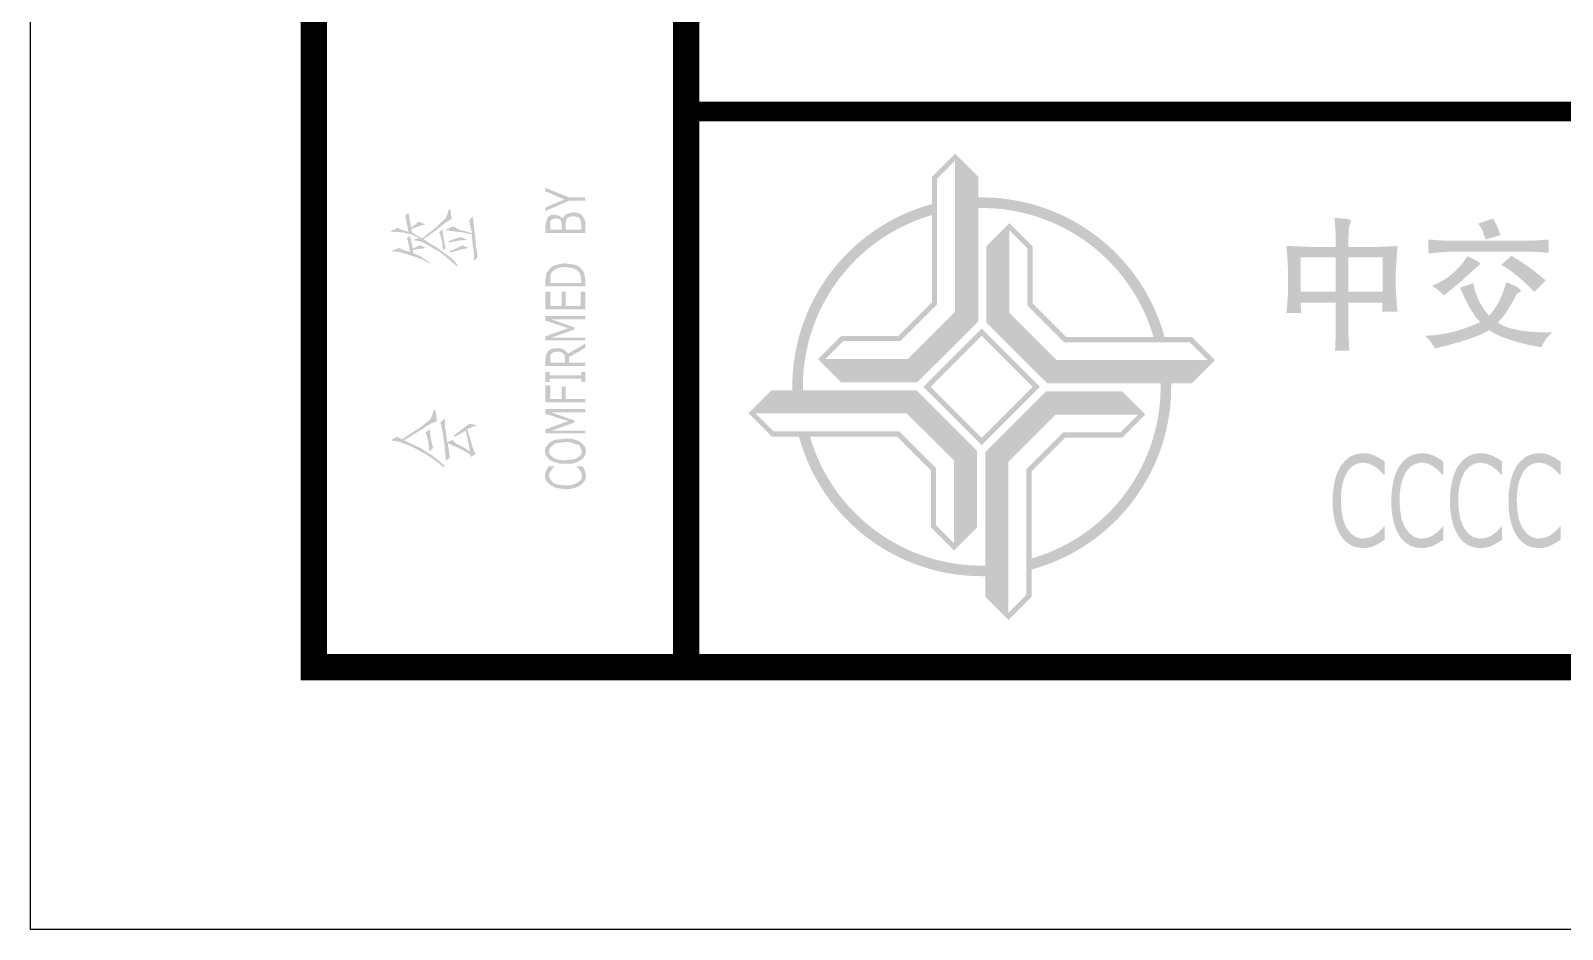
# Model space of a CAD drawing. Header units: millimetres. Extents: x 0 to 420, y 0 to 297.
# Drawn here: x 0 to 58.4, y 0 to 34.3 of the extents above; entities that cross this region are included whole.
import ezdxf

# ---------------------------------------------------------------- set-up
doc = ezdxf.new("R2010")
doc.units = ezdxf.units.MM
doc.layers.add('CCCC', color=7, linetype='Continuous')

# ---------------------------------------------------------------- blocks, each defined once
blk = doc.blocks.new('CCCC')
at = {"layer": 'CCCC'}
h = blk.add_hatch(color=154, dxfattribs=at)
h.paths.add_polyline_path([(-1.938, 6.686), (-1.938, 7.114, 0.343518), (-7.372, -0.138), (-6.96, -0.138, -0.33931)])
h.paths.add_polyline_path([(-0.138, 7.372), (-0.138, 6.96, -0.33931), (6.686, 1.938), (7.114, 1.938, 0.343518)])
h.paths.add_polyline_path([(7.372, 0.138), (6.96, 0.138, -0.33931), (1.938, -6.686), (1.938, -7.114, 0.343518)])
h.paths.add_polyline_path([(0.138, -6.96, -0.33931), (-6.686, -1.938), (-7.114, -1.938, 0.343518), (0.138, -7.372)])
h.paths.add_polyline_path([(-3.206, -1.738), (-8.094, -1.738), (-8.794, -1.038), (-9.077, -1.038), (-8.177, -1.938), (-3.289, -1.938), (-1.978, -3.249), (-1.978, -5.472), (-1.078, -6.372), (-1.078, -6.089), (-1.778, -5.389), (-1.778, -3.166)], flags=17)
h.paths.add_polyline_path([(-2.543, -0.138), (-8.177, -0.138), (-9.077, -1.038), (-8.794, -1.038), (-8.094, -0.338), (-2.626, -0.338), (-0.378, -2.586), (-0.378, -5.389), (-1.078, -6.089), (-1.078, -6.372), (-0.178, -5.472), (-0.178, -2.503)])
h.paths.add_polyline_path([(-2.626, -0.338), (-8.094, -0.338), (-8.794, -1.038), (-2.916, -1.038), (-1.078, -2.876), (-1.078, -6.089), (-0.378, -5.389), (-0.378, -2.586)], flags=17)
h.paths.add_polyline_path([(-1.738, 3.206), (-1.738, 8.094), (-1.038, 8.794), (-1.038, 9.077), (-1.938, 8.177), (-1.938, 3.289), (-3.249, 1.978), (-5.472, 1.978), (-6.372, 1.078), (-6.089, 1.078), (-5.389, 1.778), (-3.166, 1.778)], flags=17)
h.paths.add_polyline_path([(-0.138, 2.543), (-0.138, 8.177), (-1.038, 9.077), (-1.038, 8.794), (-0.338, 8.094), (-0.338, 2.626), (-2.586, 0.378), (-5.389, 0.378), (-6.089, 1.078), (-6.372, 1.078), (-5.472, 0.178), (-2.503, 0.178)])
h.paths.add_polyline_path([(-0.338, 2.626), (-0.338, 8.094), (-1.038, 8.794), (-1.038, 2.916), (-2.876, 1.078), (-6.089, 1.078), (-5.389, 0.378), (-2.586, 0.378)], flags=17)
h.paths.add_polyline_path([(0.378, 5.389), (1.078, 6.089), (1.078, 6.372), (0.178, 5.472), (0.178, 2.503), (2.543, 0.138), (8.177, 0.138), (9.077, 1.038), (8.794, 1.038), (8.094, 0.338), (2.626, 0.338), (0.378, 2.586)])
h.paths.add_polyline_path([(1.978, 5.472), (1.078, 6.372), (1.078, 6.089), (1.778, 5.389), (1.778, 3.166), (3.206, 1.738), (8.094, 1.738), (8.794, 1.038), (9.077, 1.038), (8.177, 1.938), (3.289, 1.938), (1.978, 3.249)])
h.paths.add_polyline_path([(1.078, 6.089), (0.378, 5.389), (0.378, 2.586), (2.626, 0.338), (8.094, 0.338), (8.794, 1.038), (2.916, 1.038), (1.078, 2.876)], flags=17)
h.paths.add_polyline_path([(3.249, -1.978), (5.472, -1.978), (6.372, -1.078), (6.089, -1.078), (5.389, -1.778), (3.166, -1.778), (1.738, -3.206), (1.738, -8.094), (1.038, -8.794), (1.038, -9.077), (1.938, -8.177), (1.938, -3.289)], flags=17)
h.paths.add_polyline_path([(2.586, -0.378), (5.389, -0.378), (6.089, -1.078), (6.372, -1.078), (5.472, -0.178), (2.503, -0.178), (0.138, -2.543), (0.138, -8.177), (1.038, -9.077), (1.038, -8.794), (0.338, -8.094), (0.338, -2.626)])
h.paths.add_polyline_path([(2.876, -1.078), (6.089, -1.078), (5.389, -0.378), (2.586, -0.378), (0.338, -2.626), (0.338, -8.094), (1.038, -8.794), (1.038, -2.916)], flags=17)
h.paths.add_polyline_path([(0, 2.269), (-2.269, 0), (0, -2.269), (2.269, 0)])
h.paths.add_polyline_path([(1.986, 0), (0, -1.986), (-1.986, 0), (0, 1.986)], flags=16)

msp = doc.modelspace()

# ---------------------------------------------------------------- hatches: boundary and pattern name
h = msp.add_hatch(color=256)
h.paths.add_polyline_path([(21.153, 27.927), (20.535, 27.927), (20.355, 27.849), (19.635, 27.541), (19.635, 27.412), (20.535, 27.798), (21.153, 27.798)])
h.paths.add_polyline_path([(19.635, 28.287), (19.635, 28.158), (20.355, 27.849), (20.535, 27.927)])
h = msp.add_hatch(color=256)
h.paths.add_polyline_path([(14.57, 25.921), (14.57, 25.972), (14.57, 25.998), (14.518, 26.255), (14.467, 26.461), (14.467, 25.844), (14.21, 25.921), (14.056, 25.998), (13.773, 25.895), (13.798, 25.869), (14.056, 25.844), (14.416, 25.741), (14.647, 25.664), (14.93, 25.561), (15.213, 25.407), (15.238, 25.432), (15.11, 25.509), (14.853, 25.689), (14.596, 25.792)])
h.paths.add_polyline_path([(15.084, 25.998), (14.853, 26.101), (14.57, 25.972), (14.57, 25.921), (14.75, 25.947)], flags=17)
h.paths.add_polyline_path([(14.467, 26.461), (14.338, 26.358), (14.364, 26.332), (14.416, 26.152), (14.467, 25.844)], flags=17)
h.paths.add_polyline_path([(14.518, 26.718), (14.776, 26.821), (15.058, 26.898), (14.801, 27.001), (14.518, 26.769), (14.493, 26.898), (14.441, 27.155), (14.416, 26.615), (14.133, 26.692), (14.004, 26.769), (13.747, 26.641), (13.773, 26.589), (13.85, 26.615), (14.21, 26.589), (14.518, 26.512)])
h.paths.add_polyline_path([(14.441, 27.155), (14.416, 27.335), (14.287, 27.232), (14.313, 27.155), (14.338, 26.949), (14.416, 26.615)])
h.paths.add_polyline_path([(14.544, 26.589), (14.518, 26.718), (14.518, 26.512), (14.827, 26.384), (14.904, 26.384), (14.801, 26.435)])
h.paths.add_polyline_path([(15.778, 26.924), (15.958, 27.052), (16.061, 27.104), (16.036, 27.207), (16.01, 27.464), (15.933, 27.464), (15.907, 27.309), (15.83, 27.129), (15.804, 27.104), (15.573, 26.898), (15.444, 26.769), (15.213, 26.589), (14.93, 26.358), (14.904, 26.384), (14.827, 26.384), (14.647, 26.332), (14.647, 26.281), (14.698, 26.281), (14.93, 26.229), (14.981, 26.332), (15.213, 26.487), (15.547, 26.744)])
h.paths.add_polyline_path([(14.981, 26.332), (14.93, 26.229), (15.29, 26.024), (15.316, 25.998), (15.573, 25.869), (15.804, 25.689), (16.01, 25.509), (16.241, 25.304), (16.293, 25.329), (16.164, 25.484), (15.984, 25.664), (15.753, 25.818), (15.521, 25.998), (15.264, 26.152)])
h.paths.add_polyline_path([(15.753, 26.358), (15.727, 26.512), (15.701, 26.718), (15.573, 26.589), (15.598, 26.564), (15.676, 26.307), (15.701, 26.152), (15.727, 25.921), (15.83, 25.998), (15.804, 26.075)])
h.paths.add_polyline_path([(16.473, 26.101), (16.318, 26.024), (15.984, 25.869), (16.01, 25.818), (16.087, 25.844), (16.447, 25.947), (16.704, 25.998)])
h.paths.add_polyline_path([(16.447, 26.409), (16.293, 26.384), (15.933, 26.255), (15.958, 26.204), (16.344, 26.281), (16.627, 26.307)])
h.paths.add_polyline_path([(16.113, 26.821), (15.83, 26.692), (15.83, 26.667), (15.907, 26.667), (16.267, 26.615), (16.498, 26.589), (16.833, 26.512), (16.833, 26.564), (16.653, 26.615), (16.344, 26.692)])
h.paths.add_polyline_path([(16.91, 26.821), (16.884, 27.027), (16.858, 27.207), (16.73, 27.052), (16.756, 26.898), (16.833, 26.564), (16.833, 26.435), (16.858, 26.101), (16.91, 25.818), (16.91, 25.638), (16.91, 25.509), (17.038, 25.638), (17.038, 25.767), (16.987, 25.998), (16.961, 26.358), (16.936, 26.538)])
h = msp.add_hatch(color=256)
h.paths.add_polyline_path([(21.153, 26.949), (21.153, 27.001), (21.101, 27.129), (21.023, 27.234), (20.998, 26.692), (20.407, 26.692), (20.407, 26.924), (20.381, 27.258), (20.304, 27.129), (20.278, 27.129), (20.253, 26.692), (19.815, 26.692), (19.815, 26.872), (19.738, 27.181), (19.687, 27.104), (19.661, 27.001), (19.635, 26.872), (19.635, 26.564), (21.153, 26.564)])
h.paths.add_polyline_path([(20.15, 27.232), (19.995, 27.258), (19.841, 27.258), (19.738, 27.181), (19.815, 26.872), (19.815, 27.001), (19.867, 27.078), (19.995, 27.129), (20.047, 27.129), (20.201, 27.078), (20.227, 27.027), (20.253, 26.898), (20.253, 26.692), (20.278, 27.129)], flags=17)
h.paths.add_polyline_path([(20.87, 27.335), (20.69, 27.361), (20.587, 27.335), (20.433, 27.284), (20.381, 27.258), (20.407, 26.924), (20.407, 27.001), (20.458, 27.129), (20.535, 27.181), (20.69, 27.207), (20.741, 27.207), (20.921, 27.155), (20.973, 27.052), (20.998, 26.898), (20.998, 26.692), (21.024, 27.258)])
h = msp.add_hatch(color=256)
h.paths.add_polyline_path([(50.249, 26.03), (48.983, 26.03), (48.976, 26.03), (48.567, 26.05), (48.205, 26.064), (47.89, 26.077), (47.91, 25.863)])
h.paths.add_polyline_path([(50.269, 26.734), (50.336, 26.975), (50.356, 27.062), (50.229, 27.102), (49.727, 27.149), (49.727, 27.136), (49.747, 26.888), (49.767, 26.526), (49.767, 26.03), (50.249, 26.03), (50.256, 26.379)])
h.paths.add_polyline_path([(52.126, 26.077), (52.065, 26.07), (51.73, 26.05), (51.362, 26.037), (50.973, 26.03), (50.249, 26.03), (47.91, 25.863), (47.937, 25.514), (47.957, 25.072), (47.957, 24.482), (47.944, 24.16), (48.433, 24.328), (48.433, 25.641), (49.767, 25.641), (50.249, 25.641), (51.563, 25.641), (52.099, 25.715)])
h.paths.add_polyline_path([(50.249, 25.641), (49.767, 25.641), (49.767, 24.328), (50.249, 24.328)], flags=17)
h.paths.add_polyline_path([(52.059, 25.072), (52.079, 25.353), (52.099, 25.715), (51.563, 25.641), (51.563, 24.328), (50.249, 24.328), (49.767, 24.328), (48.433, 24.328), (47.944, 24.16), (47.917, 23.778), (47.89, 23.517), (48.46, 23.517), (48.453, 23.557), (48.433, 23.912), (49.767, 23.912), (52.086, 24.006), (52.059, 24.482)])
h.paths.add_polyline_path([(52.086, 24.006), (49.767, 23.912), (51.563, 23.912), (51.536, 23.564), (52.126, 23.564), (52.112, 23.678)])
h.paths.add_polyline_path([(50.249, 23.912), (49.767, 23.912), (49.767, 22.907), (49.767, 22.753), (49.76, 22.331), (49.747, 22.076), (50.289, 22.076), (50.289, 22.15), (50.269, 22.471), (50.249, 22.907)])
h = msp.add_hatch(color=256)
h.paths.add_polyline_path([(55.926, 26.834), (55.778, 27.122), (55.209, 26.928), (55.356, 26.687), (55.49, 26.318), (56.06, 26.492)])
h.paths.add_polyline_path([(57.896, 26.318), (57.829, 26.318), (57.641, 26.298), (57.293, 26.278), (56.871, 26.271), (54.183, 26.271), (56.891, 25.856), (57.172, 25.856), (57.554, 25.842), (57.829, 25.816), (57.896, 25.816)])
h.paths.add_polyline_path([(54.183, 26.271), (54.116, 26.271), (53.748, 26.285), (53.392, 26.318), (53.305, 26.318), (53.305, 25.795), (53.419, 25.795), (53.479, 25.802), (53.828, 25.836), (54.203, 25.856), (56.891, 25.856)])
h.paths.add_polyline_path([(55.249, 25.353), (55.296, 25.4), (55.182, 25.494), (54.793, 25.682), (54.786, 25.668), (54.579, 25.373), (54.337, 25.119), (54.069, 24.891), (53.768, 24.703), (53.439, 24.549), (53.66, 24.415), (53.895, 24.194), (53.969, 24.247), (54.223, 24.448), (54.512, 24.69), (54.813, 24.964), (54.84, 24.985), (55.101, 25.226)])
h.paths.add_polyline_path([(57.32, 25.132), (57.018, 25.353), (56.737, 25.541), (56.475, 25.702), (56.08, 25.353), (56.221, 25.273), (56.489, 25.092), (56.77, 24.871), (57.052, 24.616), (57.346, 24.328), (57.782, 24.763), (57.635, 24.884)])
h.paths.add_polyline_path([(56.281, 24.696), (56.274, 24.67), (56.153, 24.308), (56.013, 23.973), (55.832, 23.671), (55.624, 23.41), (55.101, 23.369), (55.276, 23.168), (55.255, 23.162), (54.927, 23.014), (54.592, 22.894), (55.624, 22.86), (55.825, 22.74), (56.107, 22.605), (56.422, 22.492), (56.777, 22.384), (57.172, 22.29), (57.608, 22.21), (57.789, 22.532), (58.023, 22.773), (57.547, 22.78), (57.119, 22.807), (56.743, 22.86), (56.428, 22.934), (56.16, 23.028), (55.952, 23.148), (56.066, 23.269), (56.261, 23.524), (56.462, 23.845), (56.67, 24.241), (56.804, 24.328), (56.844, 24.375), (56.696, 24.509)])
h.paths.add_polyline_path([(55.101, 24.301), (55.014, 24.656), (54.512, 24.482), (54.552, 24.381), (54.746, 23.973), (54.927, 23.638), (55.101, 23.369), (55.624, 23.41), (55.416, 23.671), (55.235, 23.973)])
h.paths.add_polyline_path([(55.43, 22.753), (55.624, 22.86), (54.592, 22.894), (54.25, 22.793), (53.902, 22.719), (53.54, 22.672), (53.178, 22.646), (53.352, 22.471), (53.567, 22.163), (53.58, 22.17), (54.069, 22.29), (54.491, 22.411), (54.86, 22.525), (55.175, 22.639)])
h = msp.add_hatch(color=256)
h.paths.add_polyline_path([(21.153, 24.789), (21.127, 24.944), (21.101, 25.072), (21.024, 25.175), (20.998, 24.661), (19.815, 24.661), (19.815, 24.789), (19.738, 25.124), (19.687, 25.072), (19.661, 24.944), (19.635, 24.789), (19.635, 24.532), (21.153, 24.532)])
h.paths.add_polyline_path([(20.921, 25.278), (20.767, 25.355), (20.587, 25.381), (20.407, 25.407), (20.33, 25.407), (20.15, 25.381), (19.97, 25.329), (19.841, 25.252), (19.738, 25.124), (19.815, 24.789), (19.815, 24.944), (19.867, 25.072), (19.97, 25.149), (20.021, 25.201), (20.201, 25.252), (20.407, 25.278), (20.51, 25.252), (20.69, 25.227), (20.844, 25.149), (20.921, 25.072), (20.973, 24.944), (20.998, 24.789), (20.998, 24.661), (21.024, 25.175)])
for points in [[(21.153, 24.327), (20.973, 24.327), (20.973, 23.787), (20.407, 23.787), (20.407, 24.327), (20.253, 24.327), (20.253, 23.787), (19.815, 23.787), (19.815, 24.327), (19.635, 24.327), (19.635, 23.658), (21.153, 23.658)], [(21.153, 21.267), (20.998, 21.267), (20.998, 21.138), (19.79, 21.138), (19.79, 21.267), (19.635, 21.267), (19.635, 20.881), (19.79, 20.881), (19.79, 21.009), (20.998, 21.009), (20.998, 20.881), (21.153, 20.881)], [(21.153, 20.238), (20.407, 20.238), (20.407, 20.701), (20.253, 20.701), (20.253, 20.238), (19.815, 20.238), (19.815, 20.752), (19.635, 20.752), (19.635, 20.109), (21.153, 20.109)], [(51.637, 17.854), (51.442, 17.981), (51.234, 18.089), (51.027, 18.149), (50.826, 18.169), (50.718, 18.162), (50.497, 18.115), (50.296, 18.021), (50.122, 17.874), (49.968, 17.686), (49.881, 17.526), (49.78, 17.284), (49.713, 17.003), (49.666, 16.695), (49.653, 16.353), (49.66, 16.098), (49.693, 15.776), (49.76, 15.488), (49.847, 15.234), (49.968, 15.019), (50.028, 14.925), (50.196, 14.758), (50.377, 14.637), (50.591, 14.57), (50.826, 14.543), (50.933, 14.55), (51.154, 14.597), (51.208, 14.617), (51.395, 14.711), (51.637, 14.865), (51.637, 15.374), (51.61, 15.374), (51.57, 15.321), (51.375, 15.126), (51.201, 15.006), (51.027, 14.939), (50.812, 14.912), (50.752, 14.912), (50.537, 14.966), (50.356, 15.093), (50.202, 15.294), (50.122, 15.448), (50.035, 15.709), (49.988, 16.011), (49.968, 16.353), (49.974, 16.607), (50.015, 16.922), (50.088, 17.19), (50.196, 17.418), (50.229, 17.479), (50.39, 17.66), (50.584, 17.767), (50.806, 17.807), (50.832, 17.807), (51.033, 17.774), (51.234, 17.68), (51.422, 17.539), (51.61, 17.345), (51.637, 17.345)], [(53.875, 17.854), (53.681, 17.981), (53.473, 18.089), (53.265, 18.149), (53.064, 18.169), (52.957, 18.162), (52.736, 18.115), (52.535, 18.021), (52.36, 17.874), (52.206, 17.686), (52.119, 17.526), (52.019, 17.284), (51.952, 17.003), (51.905, 16.695), (51.891, 16.353), (51.898, 16.098), (51.931, 15.776), (51.998, 15.488), (52.086, 15.234), (52.206, 15.019), (52.266, 14.925), (52.434, 14.758), (52.615, 14.637), (52.829, 14.57), (53.064, 14.543), (53.171, 14.55), (53.392, 14.597), (53.446, 14.617), (53.634, 14.711), (53.875, 14.865), (53.875, 15.374), (53.848, 15.374), (53.808, 15.321), (53.614, 15.126), (53.439, 15.006), (53.265, 14.939), (53.051, 14.912), (52.99, 14.912), (52.776, 14.966), (52.595, 15.093), (52.441, 15.294), (52.36, 15.448), (52.273, 15.709), (52.226, 16.011), (52.206, 16.353), (52.213, 16.607), (52.253, 16.922), (52.327, 17.19), (52.434, 17.418), (52.468, 17.479), (52.628, 17.66), (52.823, 17.767), (53.044, 17.807), (53.071, 17.807), (53.272, 17.774), (53.473, 17.68), (53.66, 17.539), (53.848, 17.345), (53.875, 17.345)], [(56.113, 17.854), (55.919, 17.981), (55.711, 18.089), (55.503, 18.149), (55.302, 18.169), (55.195, 18.162), (54.974, 18.115), (54.773, 18.021), (54.599, 17.874), (54.445, 17.686), (54.357, 17.526), (54.257, 17.284), (54.19, 17.003), (54.143, 16.695), (54.13, 16.353), (54.136, 16.098), (54.17, 15.776), (54.237, 15.488), (54.324, 15.234), (54.445, 15.019), (54.505, 14.925), (54.672, 14.758), (54.853, 14.637), (55.068, 14.57), (55.302, 14.543), (55.41, 14.55), (55.631, 14.597), (55.684, 14.617), (55.872, 14.711), (56.113, 14.865), (56.113, 15.374), (56.086, 15.374), (56.046, 15.321), (55.852, 15.126), (55.678, 15.006), (55.503, 14.939), (55.289, 14.912), (55.229, 14.912), (55.014, 14.966), (54.833, 15.093), (54.679, 15.294), (54.599, 15.448), (54.512, 15.709), (54.465, 16.011), (54.445, 16.353), (54.451, 16.607), (54.491, 16.922), (54.565, 17.19), (54.672, 17.418), (54.706, 17.479), (54.867, 17.66), (55.061, 17.767), (55.282, 17.807), (55.309, 17.807), (55.51, 17.774), (55.711, 17.68), (55.899, 17.539), (56.086, 17.345), (56.113, 17.345)], [(58.345, 17.854), (58.151, 17.981), (57.943, 18.089), (57.735, 18.149), (57.534, 18.169), (57.427, 18.162), (57.206, 18.115), (57.005, 18.021), (56.83, 17.874), (56.676, 17.686), (56.589, 17.526), (56.489, 17.284), (56.422, 17.003), (56.375, 16.695), (56.361, 16.353), (56.368, 16.098), (56.401, 15.776), (56.468, 15.488), (56.556, 15.234), (56.676, 15.019), (56.737, 14.925), (56.904, 14.758), (57.085, 14.637), (57.299, 14.57), (57.534, 14.543), (57.641, 14.55), (57.862, 14.597), (57.916, 14.617), (58.104, 14.711), (58.345, 14.865), (58.345, 15.374), (58.318, 15.374), (58.278, 15.321), (58.084, 15.126), (57.909, 15.006), (57.735, 14.939), (57.521, 14.912), (57.46, 14.912), (57.246, 14.966), (57.065, 15.093), (56.911, 15.294), (56.83, 15.448), (56.743, 15.709), (56.696, 16.011), (56.676, 16.353), (56.683, 16.607), (56.723, 16.922), (56.797, 17.19), (56.904, 17.418), (56.938, 17.479), (57.098, 17.66), (57.293, 17.767), (57.514, 17.807), (57.541, 17.807), (57.742, 17.774), (57.943, 17.68), (58.13, 17.539), (58.318, 17.345), (58.345, 17.345)]]:
    msp.add_hatch(color=256).paths.add_polyline_path(points)
h = msp.add_hatch(color=256)
h.paths.add_polyline_path([(21.153, 22.578), (19.867, 22.578), (19.635, 22.629), (19.635, 22.475), (21.153, 22.475)])
h.paths.add_polyline_path([(20.741, 22.887), (20.51, 22.938), (19.635, 22.629), (19.867, 22.578)])
h.paths.add_polyline_path([(19.867, 23.272), (19.635, 23.401), (19.635, 23.221), (20.51, 22.938), (20.741, 22.887), (20.741, 22.964)])
h.paths.add_polyline_path([(21.153, 23.401), (19.635, 23.401), (19.867, 23.272), (21.153, 23.272)])
h = msp.add_hatch(color=256)
h.paths.add_polyline_path([(21.153, 21.627), (20.535, 21.627), (20.535, 21.832), (20.484, 21.961), (20.484, 21.987), (20.381, 21.627), (19.815, 21.627), (19.815, 21.807), (19.764, 22.089), (19.738, 22.064), (19.661, 21.935), (19.635, 21.781), (19.635, 21.498), (21.153, 21.498)])
h.paths.add_polyline_path([(20.381, 22.089), (20.227, 22.167), (20.047, 22.167), (19.918, 22.167), (19.764, 22.089), (19.815, 21.807), (19.815, 21.909), (19.918, 22.012), (20.073, 22.038), (20.15, 22.038), (20.304, 21.987), (20.355, 21.909), (20.381, 21.781), (20.381, 21.627), (20.484, 21.987)])
h.paths.add_polyline_path([(21.153, 22.192), (21.153, 22.347), (20.484, 21.961), (20.535, 21.832)])
h = msp.add_hatch(color=256)
h.paths.add_polyline_path([(14.544, 18.515), (14.236, 18.669), (14.158, 18.695), (13.978, 18.798), (13.747, 18.669), (13.773, 18.644), (14.004, 18.618), (14.364, 18.49), (14.596, 18.387), (14.878, 18.232), (15.11, 18.104), (15.264, 18.001), (15.521, 17.821), (15.727, 17.641), (15.804, 17.667), (15.753, 17.718), (15.547, 17.898), (15.316, 18.078), (15.084, 18.232), (14.827, 18.387)])
h.paths.add_polyline_path([(15.11, 19.209), (15.29, 19.312), (15.496, 19.389), (15.444, 19.801), (15.367, 19.801), (15.341, 19.698), (15.264, 19.492), (15.187, 19.415), (14.93, 19.209), (14.904, 19.184), (14.698, 19.055), (14.467, 18.901), (14.158, 18.695), (14.236, 18.669), (14.39, 18.747), (14.673, 18.927), (14.93, 19.081)])
h.paths.add_polyline_path([(15.238, 18.901), (15.213, 19.081), (15.058, 18.952), (15.084, 18.927), (15.161, 18.644), (15.187, 18.438), (15.213, 18.232), (15.341, 18.361), (15.341, 18.412), (15.264, 18.721)])
h.paths.add_polyline_path([(15.856, 18.849), (15.804, 19.158), (15.804, 19.364), (15.804, 19.492), (15.624, 19.338), (15.65, 19.261), (15.701, 19.055), (15.753, 18.669), (15.778, 18.541), (15.804, 18.232), (15.83, 18.001), (15.83, 17.872), (15.984, 18.001), (15.984, 18.027), (15.958, 18.207), (15.907, 18.541), (15.881, 18.592)])
h.paths.add_polyline_path([(16.216, 18.541), (16.087, 18.669), (15.881, 18.592), (15.907, 18.541), (15.984, 18.515), (16.267, 18.387), (16.473, 18.284), (16.756, 18.13), (16.781, 18.027), (16.756, 18.232), (16.73, 18.258), (16.421, 18.438)])
h.paths.add_polyline_path([(16.833, 18.464), (16.807, 18.592), (16.73, 18.824), (16.653, 19.081), (16.653, 19.235), (16.421, 19.055), (16.138, 18.849), (16.19, 18.798), (16.601, 19.029), (16.756, 18.232), (16.781, 18.027), (16.987, 18.13), (16.936, 18.181)])
h.paths.add_polyline_path([(17.038, 19.235), (16.73, 19.287), (16.653, 19.235), (16.653, 19.081), (16.756, 19.132)])
h = msp.add_hatch(color=256)
h.paths.add_polyline_path([(21.153, 19.029), (19.867, 19.029), (19.635, 19.081), (19.635, 18.927), (21.153, 18.927)])
h.paths.add_polyline_path([(20.741, 19.338), (20.51, 19.389), (19.635, 19.081), (19.867, 19.029)])
h.paths.add_polyline_path([(19.867, 19.724), (19.635, 19.852), (19.635, 19.672), (20.51, 19.389), (20.741, 19.338), (20.741, 19.415)])
h.paths.add_polyline_path([(21.153, 19.852), (19.635, 19.852), (19.867, 19.724), (21.153, 19.724)])
h = msp.add_hatch(color=256)
h.paths.add_polyline_path([(19.764, 18.232), (19.713, 18.49), (19.635, 18.387), (19.61, 18.232), (19.635, 18.104), (19.713, 18.001), (19.815, 17.898), (19.867, 17.872), (19.995, 17.821), (20.175, 17.77), (20.407, 17.77), (20.458, 17.77), (20.664, 17.77), (20.818, 17.821), (20.973, 17.898), (21.075, 17.975), (21.024, 18.232), (21.024, 18.207), (20.973, 18.078), (20.844, 18.001), (20.793, 17.95), (20.613, 17.924), (20.407, 17.898), (20.278, 17.898), (20.098, 17.924), (19.944, 18.001), (19.918, 18.001), (19.815, 18.104)])
h.paths.add_polyline_path([(20.407, 18.592), (20.51, 18.592), (20.715, 18.541), (20.844, 18.49), (20.895, 18.49), (20.973, 18.387), (21.024, 18.232), (21.075, 17.975), (21.153, 18.104), (21.178, 18.232), (21.153, 18.387), (21.075, 18.49), (20.973, 18.592), (20.947, 18.618), (20.793, 18.669), (20.613, 18.721), (20.407, 18.721), (20.355, 18.721), (20.15, 18.695), (19.97, 18.669), (19.815, 18.592), (19.713, 18.49), (19.764, 18.232), (19.764, 18.258), (19.815, 18.387), (19.944, 18.49), (20.021, 18.541), (20.175, 18.567)])
h = msp.add_hatch(color=256)
h.paths.add_polyline_path([(19.97, 17.641), (19.97, 17.667), (19.764, 17.667), (19.764, 17.307), (19.79, 17.41), (19.867, 17.538)], flags=17)
h.paths.add_polyline_path([(19.764, 17.667), (19.687, 17.564), (19.635, 17.435), (19.61, 17.307), (19.635, 17.152), (19.713, 17.05), (19.841, 16.947), (19.867, 16.921), (20.021, 16.844), (20.201, 16.818), (20.407, 16.792), (20.458, 16.792), (20.664, 16.818), (20.818, 16.87), (20.973, 16.947), (21.075, 17.05), (21.153, 17.152), (21.178, 17.307), (21.153, 17.435), (21.127, 17.512), (21.05, 17.667), (21.024, 17.307), (21.024, 17.255), (20.973, 17.127), (20.844, 17.05), (20.767, 16.998), (20.613, 16.947), (20.407, 16.947), (20.278, 16.947), (20.098, 16.972), (19.944, 17.024), (19.918, 17.05), (19.815, 17.178), (19.764, 17.307)])
h.paths.add_polyline_path([(21.05, 17.667), (20.818, 17.667), (20.818, 17.641), (20.895, 17.59), (20.973, 17.461), (20.998, 17.435), (21.024, 17.307)], flags=17)

# ---------------------------------------------------------------- linework, layer by layer
at = {"flags": 128}
msp.add_lwpolyline([(420, 0), (0, 0), (0, 297), (420, 297)], close=True, dxfattribs=at)
for points, const_width in [([(25, 10), (10.8, 10), (10.8, 287), (25, 287)], 1), ([(410, 31.2), (25, 31.2), (25, 10)], 0.75)]:
    msp.add_lwpolyline(points, dxfattribs=dict(const_width=const_width))
at = {"const_width": 1, "flags": 128}
msp.add_lwpolyline([(410, 287), (25, 287), (25, 10), (410, 10)], close=True, dxfattribs=at)

# ---------------------------------------------------------------- block references
at = {"xscale": 0.9799999999999999, "yscale": 0.9799999999999999, "zscale": 0.9799999999999999}
msp.add_blockref('CCCC', (36.272, 20.7), dxfattribs=at)

doc.saveas('drawing.dxf')
